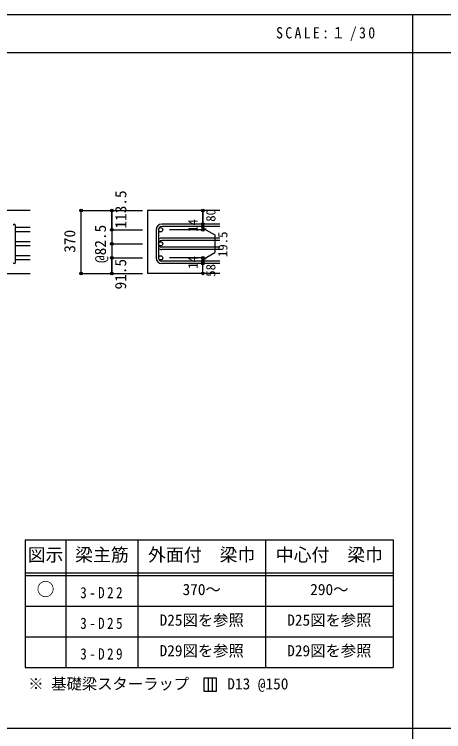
# Model space of a CAD drawing. Units: millimetres at full size, sheet at 1:30, with parts at other scales. Extents: x -5973 to 5954, y -4195 to 4201.
# Drawn here: x -3464 to -942, y -15 to 4201 of the extents above; entities that cross this region are included whole.
import ezdxf
from ezdxf.enums import TextEntityAlignment as Align

# ---------------------------------------------------------------- set-up
doc = ezdxf.new("R2010")
doc.units = ezdxf.units.MM
doc.header["$LTSCALE"] = 30
doc.header["$PDMODE"] = 32
doc.header["$PDSIZE"] = 15
for name, color, linetype in [('0-1', 2, 'Continuous'), ('0-5', 7, 'Continuous'), ('0-6', 7, 'Continuous'), ('0-D', 4, 'Continuous'), ('6-7_文字', 7, 'Continuous'), ('6-E_枠', 7, 'Continuous'), ('F-0_枠', 6, 'Continuous')]:
    doc.layers.add(name, color=color, linetype=linetype)
doc.styles.add('ＭＳ ゴシック', font='')
doc.styles.get('ＭＳ ゴシック').set_extended_font_data('MS Gothic')

msp = doc.modelspace()

# ---------------------------------------------------------------- linework, layer by layer
at = {"layer": '0-1'}
for p, q in [((-3370.8, 3048.3), (-4820.8, 3048.3)), ((-2255.8, 3048.3), (-2680.8, 3048.3)), ((-2680.8, 3048.3), (-2680.8, 2678.3)), ((-3770.8, 2678.3), (-3370.8, 2678.3)), ((-2255.8, 2678.3), (-2680.8, 2678.3))]:
    msp.add_line(p, q, dxfattribs=at)
at = {"layer": '0-5'}
for p, q in [((-3370.8, 2947.37), (-3456.8, 2947.37)), ((-3370.8, 2922.37), (-3456.8, 2922.37)), ((-3370.8, 2864.8), (-3456.8, 2864.8)), ((-3370.8, 2839.8), (-3456.8, 2839.8)), ((-3370.8, 2782.23), (-3456.8, 2782.23)), ((-3370.8, 2757.23), (-3456.8, 2757.23))]:
    msp.add_line(p, q, dxfattribs=at)
at = {"layer": '0-5', "color": 3}
for centre in [(-2604.3, 2934.87), (-2604.3, 2852.3), (-2604.3, 2769.73)]:
    msp.add_circle(centre, 12.5, dxfattribs=at)
at = {"layer": '0-6'}
for p, q in [((-3456.8, 2743.23), (-3456.8, 2959.87)), ((-2255.8, 2968.37), (-2597.3, 2968.37)), ((-2255.8, 2954.37), (-2597.3, 2954.37)), ((-2630.8, 2934.87), (-2630.8, 2769.73)), ((-2616.8, 2934.87), (-2616.8, 2769.73)), ((-2255.8, 2885.8), (-2597.3, 2885.8)), ((-2255.8, 2871.8), (-2597.3, 2871.8)), ((-2255.8, 2832.8), (-2597.3, 2832.8)), ((-2255.8, 2818.8), (-2597.3, 2818.8)), ((-2255.8, 2750.23), (-2597.3, 2750.23)), ((-2255.8, 2736.23), (-2597.3, 2736.23))]:
    msp.add_line(p, q, dxfattribs=at)
for centre, radius, start, end in [((-3463.8, 2959.87), 7, 0, 180), ((-2597.3, 2934.87), 33.5, 90, 180), ((-2597.3, 2934.87), 19.5, 90, 180), ((-2597.3, 2852.3), 33.5, 90, 125.59765), ((-2597.3, 2852.3), 19.5, 90, 180), ((-2597.3, 2852.3), 19.5, 180, 270), ((-2597.3, 2852.3), 33.5, 234.40235, 270), ((-3463.8, 2743.23), 7, 180, 0), ((-2597.3, 2769.73), 33.5, 180, 270), ((-2597.3, 2769.73), 19.5, 180, 270)]:
    msp.add_arc(centre, radius, start, end, dxfattribs=at)
at = {"layer": '0-D'}
for p, q in [((-3070.8, 3048.3), (-2890.8, 3048.3)), ((-3070.8, 3048.3), (-2890.8, 3048.3)), ((-3070.8, 2678.3), (-3070.8, 3048.3)), ((-2890.8, 3048.3), (-2710.8, 3048.3)), ((-2890.8, 3048.3), (-2710.8, 3048.3)), ((-2890.8, 3048.3), (-2890.8, 2934.87)), ((-2890.8, 2934.87), (-2890.8, 3048.3)), ((-2355.8, 2954.37), (-2355.8, 2968.37)), ((-2355.8, 2954.37), (-2355.8, 2934.87)), ((-2890.8, 2934.87), (-2710.8, 2934.87)), ((-2890.8, 2934.87), (-2890.8, 2854.8)), ((-2890.8, 2934.87), (-2710.8, 2934.87)), ((-2355.8, 2934.87), (-2551.89, 2934.87)), ((-2355.8, 2944.62), (-2336.48, 2939.44)), ((-2355.8, 2944.62), (-2285.74, 2904.17)), ((-2285.74, 2904.17), (-2285.74, 2800.43)), ((-2890.8, 2852.3), (-2710.8, 2852.3)), ((-2890.8, 2852.3), (-2710.8, 2852.3)), ((-2355.8, 2759.98), (-2285.74, 2800.43)), ((-2890.8, 2769.73), (-2710.8, 2769.73)), ((-2890.8, 2769.73), (-2710.8, 2769.73)), ((-2890.8, 2769.73), (-2890.8, 2678.3)), ((-2355.8, 2769.73), (-2551.89, 2769.73)), ((-2355.8, 2750.23), (-2355.8, 2769.73)), ((-2355.8, 2759.98), (-2336.48, 2765.15)), ((-2355.8, 2736.23), (-2355.8, 2750.23)), ((-2355.8, 2678.3), (-2355.8, 2736.23)), ((-2890.8, 2678.3), (-2710.8, 2678.3))]:
    msp.add_line(p, q, dxfattribs=at)
for points in [[(-2355.8, 3048.3), (-2355.8, 2968.37), (-2355.8, 3048.3)], [(-2890.8, 2854.8), (-2890.8, 2769.73), (-2710.8, 2769.73)], [(-3070.8, 2678.3), (-2890.8, 2678.3), (-2890.8, 2769.73)]]:
    msp.add_lwpolyline(points, dxfattribs=at)
for centre, radius in [((-3070.8, 3048.3), 8), ((-3070.8, 3048.3), 7.2), ((-3070.8, 3048.3), 6.4), ((-3070.8, 3048.3), 5.6), ((-3070.8, 3048.3), 4.8), ((-3070.8, 3048.3), 4), ((-3070.8, 3048.3), 3.2), ((-3070.8, 3048.3), 2.4), ((-3070.8, 3048.3), 1.6), ((-3070.8, 3048.3), 0.8), ((-2890.8, 3048.3), 8), ((-2890.8, 3048.3), 7.2), ((-2890.8, 3048.3), 6.4), ((-2890.8, 3048.3), 5.6), ((-2890.8, 3048.3), 4.8), ((-2890.8, 3048.3), 4), ((-2890.8, 3048.3), 3.2), ((-2890.8, 3048.3), 2.4), ((-2890.8, 3048.3), 1.6), ((-2890.8, 3048.3), 0.8), ((-2355.8, 3048.3), 4), ((-2355.8, 3048.3), 3.6), ((-2355.8, 3048.3), 3.2), ((-2355.8, 3048.3), 2.8), ((-2355.8, 3048.3), 2.4), ((-2355.8, 3048.3), 2), ((-2355.8, 3048.3), 1.6), ((-2355.8, 3048.3), 1.2), ((-2355.8, 3048.3), 0.8), ((-2355.8, 3048.3), 0.4), ((-2355.8, 2968.37), 4), ((-2355.8, 2954.37), 4), ((-2355.8, 2968.37), 3.6), ((-2355.8, 2954.37), 3.6), ((-2355.8, 2968.37), 3.2), ((-2355.8, 2954.37), 3.2), ((-2355.8, 2968.37), 2.8), ((-2355.8, 2954.37), 2.8), ((-2355.8, 2968.37), 2.4), ((-2355.8, 2954.37), 2.4), ((-2355.8, 2968.37), 2), ((-2355.8, 2954.37), 2), ((-2355.8, 2968.37), 1.6), ((-2355.8, 2954.37), 1.6), ((-2355.8, 2968.37), 1.2), ((-2355.8, 2954.37), 1.2), ((-2355.8, 2968.37), 0.8), ((-2355.8, 2954.37), 0.8), ((-2355.8, 2968.37), 0.4), ((-2355.8, 2954.37), 0.4), ((-2890.8, 2934.87), 8), ((-2890.8, 2934.87), 7.2), ((-2890.8, 2934.87), 6.4), ((-2890.8, 2934.87), 5.6), ((-2890.8, 2934.87), 4.8), ((-2890.8, 2934.87), 4), ((-2890.8, 2934.87), 3.2), ((-2890.8, 2934.87), 2.4), ((-2890.8, 2934.87), 1.6), ((-2890.8, 2934.87), 0.8), ((-2355.8, 2934.87), 4), ((-2355.8, 2934.87), 3.6), ((-2355.8, 2934.87), 3.2), ((-2355.8, 2934.87), 2.8), ((-2355.8, 2934.87), 2.4), ((-2355.8, 2934.87), 2), ((-2355.8, 2934.87), 1.6), ((-2355.8, 2934.87), 1.2), ((-2355.8, 2934.87), 0.8), ((-2355.8, 2934.87), 0.4), ((-2890.8, 2852.3), 8), ((-2890.8, 2852.3), 7.2), ((-2890.8, 2852.3), 6.4), ((-2890.8, 2852.3), 5.6), ((-2890.8, 2852.3), 4.8), ((-2890.8, 2852.3), 4), ((-2890.8, 2852.3), 3.2), ((-2890.8, 2852.3), 2.4), ((-2890.8, 2852.3), 1.6), ((-2890.8, 2852.3), 0.8), ((-2890.8, 2769.73), 8), ((-2890.8, 2769.73), 7.2), ((-2890.8, 2769.73), 6.4), ((-2890.8, 2769.73), 5.6), ((-2890.8, 2769.73), 4.8), ((-2890.8, 2769.73), 4), ((-2890.8, 2769.73), 3.2), ((-2890.8, 2769.73), 2.4), ((-2890.8, 2769.73), 1.6), ((-2890.8, 2769.73), 0.8), ((-2355.8, 2769.73), 4), ((-2355.8, 2750.23), 4), ((-2355.8, 2769.73), 3.6), ((-2355.8, 2750.23), 3.6), ((-2355.8, 2769.73), 3.2), ((-2355.8, 2750.23), 3.2), ((-2355.8, 2769.73), 2.8), ((-2355.8, 2750.23), 2.8), ((-2355.8, 2769.73), 2.4), ((-2355.8, 2750.23), 2.4), ((-2355.8, 2769.73), 2), ((-2355.8, 2750.23), 2), ((-2355.8, 2769.73), 1.6), ((-2355.8, 2750.23), 1.6), ((-2355.8, 2769.73), 1.2), ((-2355.8, 2750.23), 1.2), ((-2355.8, 2769.73), 0.8), ((-2355.8, 2750.23), 0.8), ((-2355.8, 2769.73), 0.4), ((-2355.8, 2750.23), 0.4), ((-2355.8, 2736.23), 4), ((-2355.8, 2736.23), 3.6), ((-2355.8, 2736.23), 3.2), ((-2355.8, 2736.23), 2.8), ((-2355.8, 2736.23), 2.4), ((-2355.8, 2736.23), 2), ((-2355.8, 2736.23), 1.6), ((-2355.8, 2736.23), 1.2), ((-2355.8, 2736.23), 0.8), ((-2355.8, 2736.23), 0.4), ((-3070.8, 2678.3), 8), ((-3070.8, 2678.3), 7.2), ((-3070.8, 2678.3), 6.4), ((-3070.8, 2678.3), 5.6), ((-3070.8, 2678.3), 4.8), ((-3070.8, 2678.3), 4), ((-3070.8, 2678.3), 3.2), ((-3070.8, 2678.3), 2.4), ((-3070.8, 2678.3), 1.6), ((-3070.8, 2678.3), 0.8), ((-2890.8, 2678.3), 8), ((-2890.8, 2678.3), 7.2), ((-2890.8, 2678.3), 6.4), ((-2890.8, 2678.3), 5.6), ((-2890.8, 2678.3), 4.8), ((-2890.8, 2678.3), 4), ((-2890.8, 2678.3), 3.2), ((-2890.8, 2678.3), 2.4), ((-2890.8, 2678.3), 1.6), ((-2890.8, 2678.3), 0.8), ((-2355.8, 2678.3), 4), ((-2355.8, 2678.3), 3.6), ((-2355.8, 2678.3), 3.2), ((-2355.8, 2678.3), 2.8), ((-2355.8, 2678.3), 2.4), ((-2355.8, 2678.3), 2), ((-2355.8, 2678.3), 1.6), ((-2355.8, 2678.3), 1.2), ((-2355.8, 2678.3), 0.8), ((-2355.8, 2678.3), 0.4)]:
    msp.add_circle(centre, radius, dxfattribs=at)
at = {"layer": '0-D', "color": 7}
for p in [(-3070.8, 3048.3), (-2890.8, 3048.3), (-2355.8, 3048.3), (-2355.8, 2968.37), (-2355.8, 2954.37), (-2890.8, 2934.87), (-2355.8, 2934.87), (-2890.8, 2852.3), (-2890.8, 2769.73), (-2355.8, 2769.73), (-2355.8, 2750.23), (-2355.8, 2736.23), (-3070.8, 2678.3), (-2890.8, 2678.3), (-2355.8, 2678.3)]:
    msp.add_point(p, dxfattribs=at)
at = {"layer": '6-7_文字'}
for p, q in [((-2325.87, 298.57), (-2325.87, 223.57)), ((-2300.87, 298.57), (-2300.87, 223.57))]:
    msp.add_line(p, q, dxfattribs=at)
msp.add_lwpolyline([(-2350.87, 223.57), (-2275.87, 223.57), (-2275.87, 298.57), (-2350.87, 298.57)], close=True, dxfattribs=at)
at = {"layer": '6-E_枠', "color": 3}
for p, q in [((-3400.52, 1112.77), (-3400.52, 362.77)), ((-3400.52, 1112.77), (-1238, 1112.77)), ((-1238, 1112.77), (-1238, 362.77)), ((-3400.52, 362.77), (-1238, 362.77))]:
    msp.add_line(p, q, dxfattribs=at)
at = {"layer": '6-E_枠'}
for p, q in [((-3160.52, 1112.77), (-3160.52, 362.77)), ((-2738, 1112.77), (-2738, 362.77)), ((-1988, 1112.77), (-1988, 362.77)), ((-3400.52, 917.77), (-1238, 917.77)), ((-3400.52, 902.77), (-1238, 902.77)), ((-3400.52, 722.77), (-1238, 722.77)), ((-3400.52, 542.77), (-1238, 542.77))]:
    msp.add_line(p, q, dxfattribs=at)
at = {"layer": 'F-0_枠'}
msp.add_line((-5972.88, 4201.15), (5954.1, 4201.15), dxfattribs=at)
at = {"layer": 'F-0_枠', "color": 2}
for p, q in [((-1124.64, 4201.15), (-1124.64, -4195.24)), ((-5972.88, 3976.15), (3723.6, 3976.15)), ((3723.6, 2.95), (-5972.88, 2.95))]:
    msp.add_line(p, q, dxfattribs=at)

# ---------------------------------------------------------------- texts
at = {"layer": '0-D', "style": 'ＭＳ ゴシック'}
for s, height, p in [('113.5', 65.98, (-2785.8, 2941.87)), ('80', 54.99, (-2265.8, 2981.87)), ('14', 54.99, (-2371.03, 2922.94)), ('@82.5', 65.98, (-2905.8, 2739.8)), ('370', 65.98, (-3085.8, 2799.76)), ('19.5', 54.99, (-2195.58, 2774.72)), ('91.5', 65.98, (-2786.99, 2584.08)), ('14', 54.99, (-2371.06, 2705.55)), ('58', 54.99, (-2266.06, 2658.66))]:
    msp.add_text(s, height=height, rotation=90, dxfattribs=at).set_placement(p, align=Align.BOTTOM_LEFT)
at = {"layer": '6-7_文字', "color": 2, "style": 'ＭＳ ゴシック'}
for s, p in [('図示', (-3385.52, 962.77)), ('梁主筋', (-3106.76, 962.77)), ('外面付\u3000梁巾', (-2678, 962.77)), ('中心付\u3000梁巾', (-1928, 962.77)), ('○', (-3333.02, 760.27))]:
    msp.add_text(s, height=76.98, dxfattribs=at).set_placement(p, align=Align.BOTTOM_LEFT)
at = {"layer": '6-7_文字', "style": 'ＭＳ ゴシック'}
for s, p in [('370～', (-2475.5, 767.77)), ('290～', (-1725.5, 767.77)), ('D25図を参照', (-2610.5, 587.77)), ('D25図を参照', (-1860.5, 587.77)), ('D29図を参照', (-2610.5, 407.77)), ('D29図を参照', (-1860.5, 407.77)), ('※ 基礎梁スターラップ     D13 @150', (-3381.96, 213.19))]:
    msp.add_text(s, height=65.98, dxfattribs=at).set_placement(p, align=Align.BOTTOM_LEFT)
at = {"layer": '6-7_文字', "color": 2, "insert": (-1925.98, 4043.65), "char_height": 65.98, "attachment_point": 7, "style": 'ＭＳ ゴシック'}
msp.add_mtext('\\T1.34;\\W0.9;SCALE:１/30', dxfattribs=at)
at = {"layer": '6-7_文字', "char_height": 65.98, "attachment_point": 7, "style": 'ＭＳ ゴシック'}
for s, insert in [('\\T1.38;\\W0.85;3-D22', (-3076.76, 767.77)), ('\\T1.38;\\W0.85;3-D25', (-3076.76, 587.77)), ('\\T1.38;\\W0.85;3-D29', (-3076.76, 407.77))]:
    msp.add_mtext(s, dxfattribs=dict(at, insert=insert))

doc.saveas('drawing.dxf')
